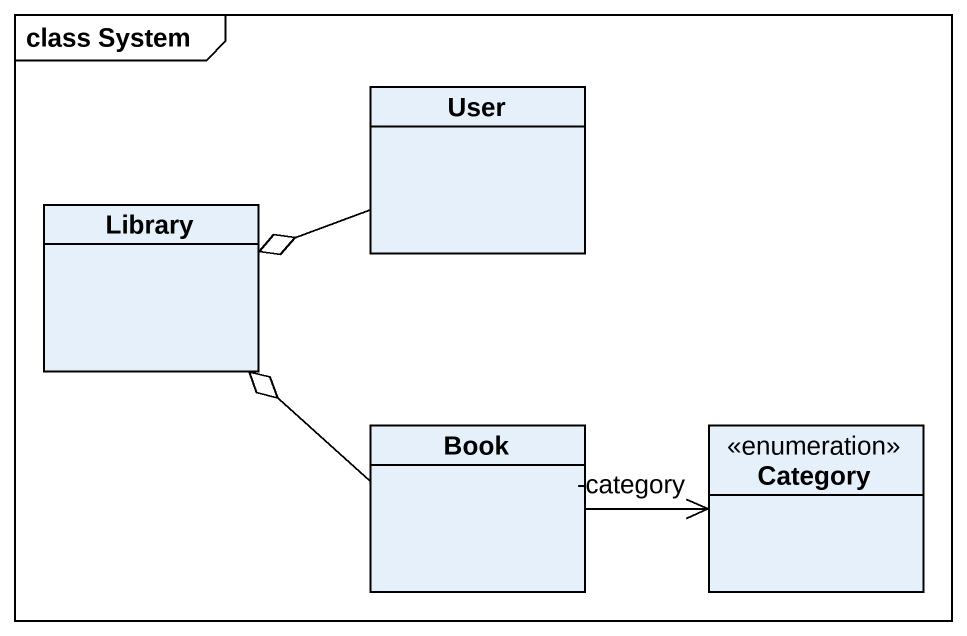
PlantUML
@startuml
mainframe class System
hide circle
hide empty members
class User
class Library
class Book
enum Category
User -left-o Library
Book -up-o Library
Book -right-> "-category" Category
@enduml
